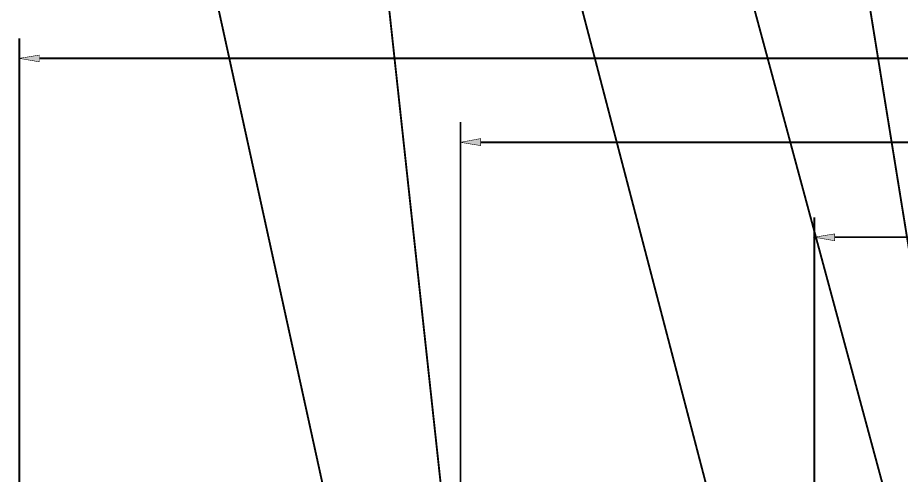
# Model space of a CAD drawing. Header units: millimetres. Extents: x -5 to 3318, y -968 to 297.
# Drawn here: x 325.3 to 500.7, y -8.1 to 82.8 of the extents above; entities that cross this region are included whole.
import ezdxf

# ---------------------------------------------------------------- set-up
doc = ezdxf.new("R2010")
doc.units = ezdxf.units.MM
doc.header["$LTSCALE"] = 0.25
doc.layers.add('H', color=7, linetype='Continuous')
doc.layers.add('P', color=7, linetype='Continuous')

msp = doc.modelspace()

# ---------------------------------------------------------------- hatches: boundary and pattern name
at = {"layer": 'H', "linetype": 'Continuous'}
for points in [[(329.699, 75.357), (329.699, 74.054), (325.64, 74.707), (329.699, 75.357)], [(417.213, 58.778), (417.213, 57.423), (413.257, 58.076), (417.213, 58.778)], [(487.495, 39.84), (487.495, 38.537), (483.439, 39.19), (487.495, 39.84)]]:
    msp.add_hatch(color=3, dxfattribs=at).paths.add_polyline_path(points)

# ---------------------------------------------------------------- linework, layer by layer
at = {"layer": 'P', "color": 3}
for points, const_width in [([(403.587, -90.856), (362.81, 95.345), (350.689, 95.345)], 0.375), ([(417.815, -88.451), (397.876, 95.345), (385.703, 95.345)], 0.375), ([(480.133, -79.485), (434.495, 95.345), (423.526, 95.345)], 0.375), ([(507.534, -48.927), (468.611, 95.345), (456.337, 95.345)], 0.375), ([(516.852, -53.786), (492.757, 95.345), (480.534, 95.345)], 0.375), ([(325.64, -100.876), (325.64, 78.763)], 0.375), ([(329.647, 75.409), (329.647, 74.054), (325.64, 74.755), (329.647, 75.409)], 0.108), ([(329.647, 74.755), (736.114, 74.755)], 0.375), ([(413.206, -57.892), (413.206, 62.132)], 0.375), ([(417.213, 58.826), (417.213, 57.423), (413.206, 58.076), (417.213, 58.826)], 0.108), ([(417.213, 58.076), (660.874, 58.076)], 0.375), ([(483.439, -11.305), (483.439, 43.197)], 0.375), ([(487.446, 39.892), (487.446, 38.537), (483.439, 39.238), (487.446, 39.892)], 0.108), ([(487.446, 39.238), (572.658, 39.238)], 0.375)]:
    msp.add_lwpolyline(points, dxfattribs=dict(at, const_width=const_width))

doc.saveas('drawing.dxf')
